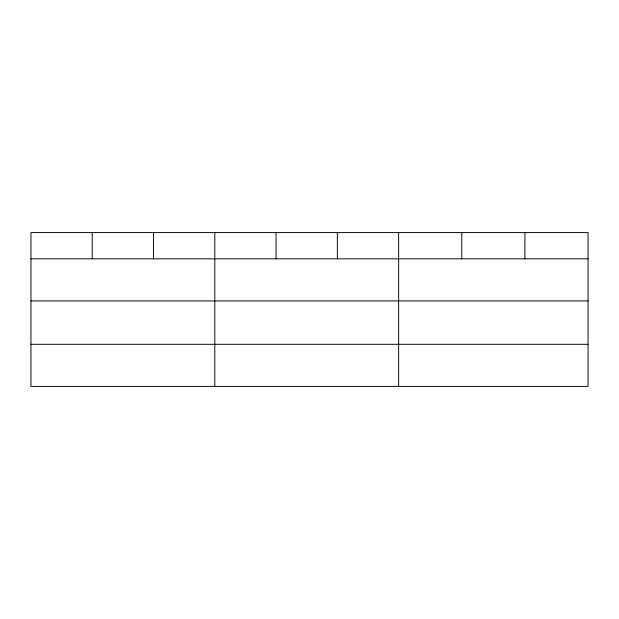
<?xml version="1.0" encoding="UTF-8"?>
<svg xmlns="http://www.w3.org/2000/svg" width="619" height="619" viewBox="0 0 619 619"><rect width="100%" height="100%" fill="white"/><g stroke="black" fill="none" stroke-linecap="round" stroke-linejoin="round"><path stroke-width="0.93" d="M588.05 300.927L588.05 232.589L30.95 232.589L30.95 386.411L588.05 386.411L588.05 300.927L30.95 300.927M30.95 258.819L588.05 258.819M30.95 344.303L588.05 344.303M524.912 232.589L524.912 258.819M461.774 232.589L461.774 258.819M398.636 232.589L398.636 386.411M337.355 232.589L337.355 258.819M276.074 232.589L276.074 258.819M214.793 232.589L214.793 386.411M153.512 232.589L153.512 258.819M92.231 232.589L92.231 258.819"/></g></svg>
